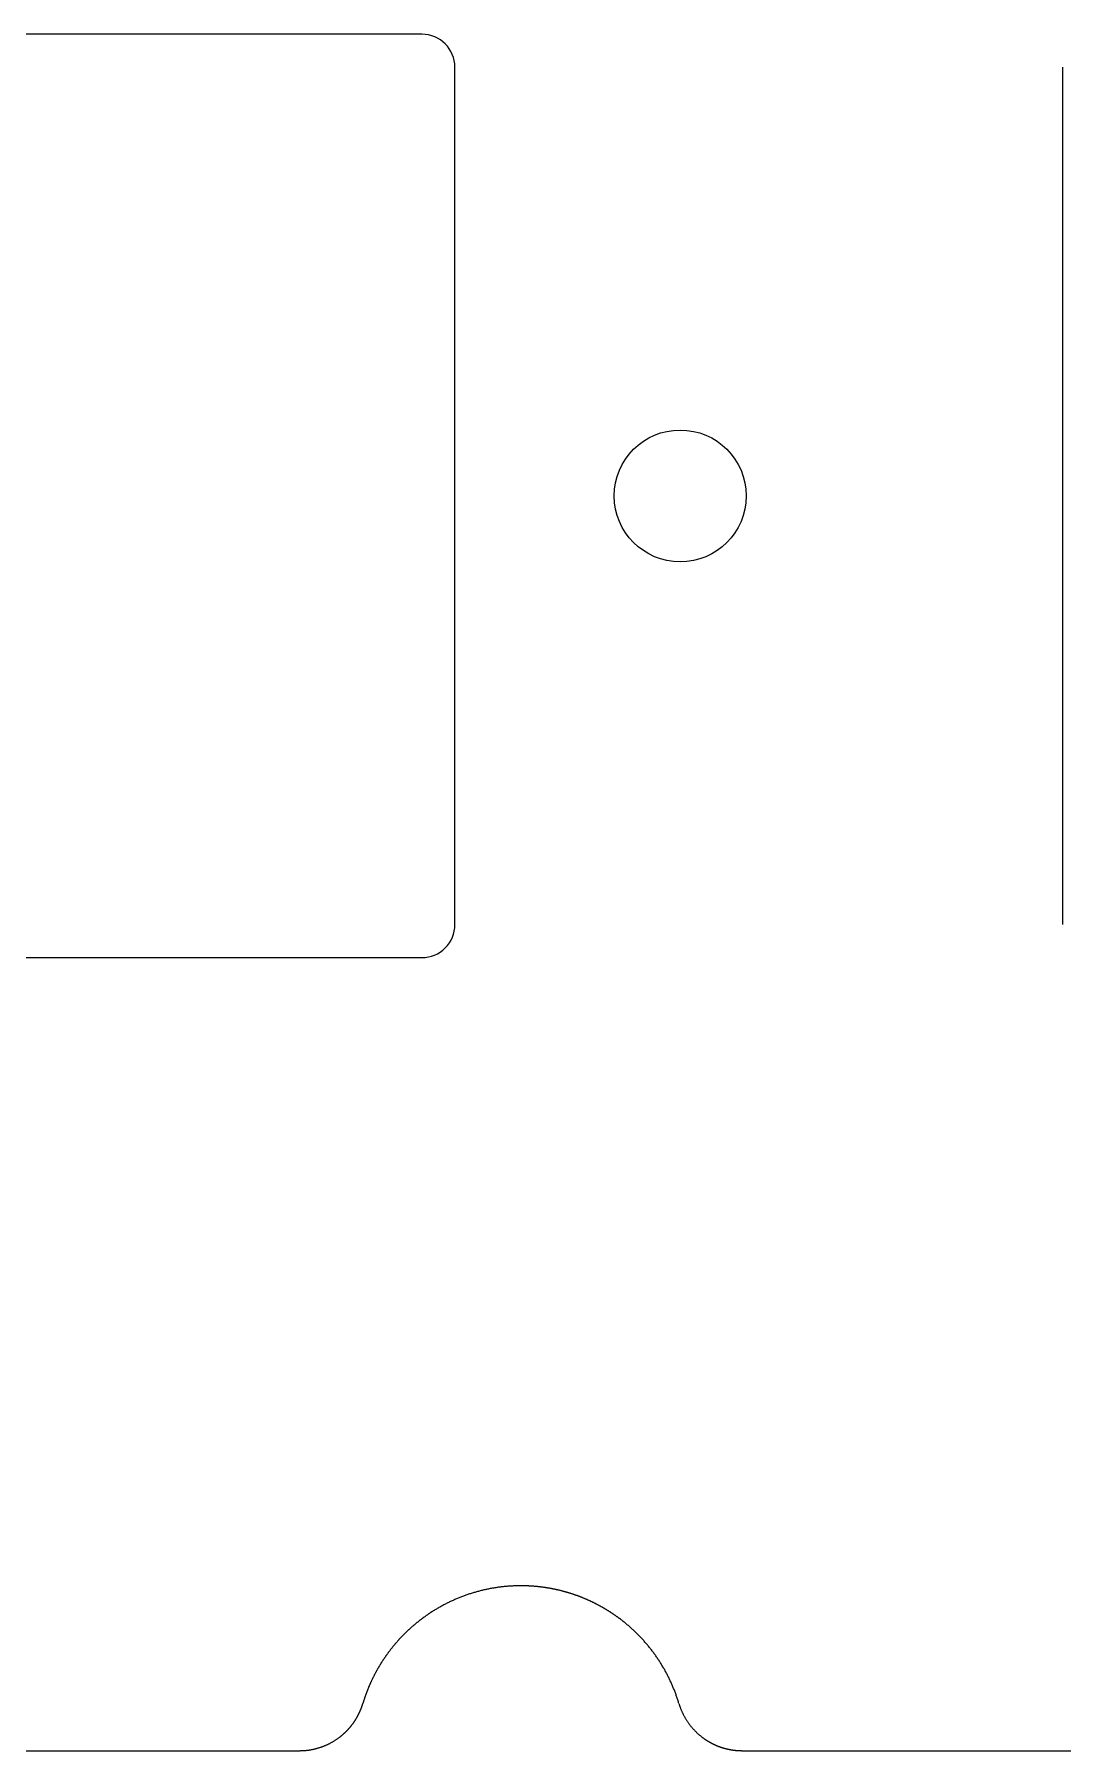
# Model space of a CAD drawing. Header units: millimetres. Extents: x -10 to 277, y -95 to 18.
# Drawn here: x 5.69 to 21.27, y -95.23 to -69.2 of the extents above; entities that cross this region are included whole.
import ezdxf

# ---------------------------------------------------------------- set-up
doc = ezdxf.new("R2010")
doc.units = ezdxf.units.MM
doc.header["$MEASUREMENT"] = 0
doc.layers.add('Edge.Cuts', color=53, linetype='CONTINUOUS')

msp = doc.modelspace()

# ---------------------------------------------------------------- linework, layer by layer
at = {"layer": 'Edge.Cuts', "linetype": 'Continuous'}
for p, q in [((11.5625, -69.2), (-2.037499, -69.2)), ((12.0625, -82.7), (12.0625, -69.7)), ((21.275, -69.7), (21.275, -82.7)), ((-2.037499, -83.2), (11.5625, -83.2)), ((12.124925, -92.9083), (12.111843, -92.913639)), ((12.138036, -92.903035), (12.124925, -92.9083)), ((12.151175, -92.897844), (12.138036, -92.903035)), ((12.164343, -92.892729), (12.151175, -92.897844)), ((12.177539, -92.887688), (12.164343, -92.892729)), ((12.190762, -92.882723), (12.177539, -92.887688)), ((12.204012, -92.877833), (12.190762, -92.882723)), ((12.217289, -92.873018), (12.204012, -92.877833)), ((12.230592, -92.868279), (12.217289, -92.873018)), ((12.243921, -92.863615), (12.230592, -92.868279)), ((12.257275, -92.859027), (12.243921, -92.863615)), ((12.270654, -92.854516), (12.257275, -92.859027)), ((12.284058, -92.85008), (12.270654, -92.854516)), ((12.297486, -92.84572), (12.284058, -92.85008)), ((12.310938, -92.841437), (12.297486, -92.84572)), ((12.324414, -92.83723), (12.310938, -92.841437)), ((12.337912, -92.8331), (12.324414, -92.83723)), ((12.351433, -92.829047), (12.337912, -92.8331)), ((12.364976, -92.82507), (12.351433, -92.829047)), ((12.378542, -92.82117), (12.364976, -92.82507)), ((12.392128, -92.817348), (12.378542, -92.82117)), ((12.405736, -92.813602), (12.392128, -92.817348)), ((12.419365, -92.809934), (12.405736, -92.813602)), ((12.433014, -92.806343), (12.419365, -92.809934)), ((12.446683, -92.802829), (12.433014, -92.806343)), ((12.460371, -92.799393), (12.446683, -92.802829)), ((12.474079, -92.796034), (12.460371, -92.799393)), ((12.487805, -92.792754), (12.474079, -92.796034)), ((12.50155, -92.789551), (12.487805, -92.792754)), ((12.515313, -92.786426), (12.50155, -92.789551)), ((12.529094, -92.783378), (12.515313, -92.786426)), ((12.542892, -92.780409), (12.529094, -92.783378)), ((12.556707, -92.777518), (12.542892, -92.780409)), ((12.570539, -92.774706), (12.556707, -92.777518)), ((12.584387, -92.771971), (12.570539, -92.774706)), ((12.598251, -92.769315), (12.584387, -92.771971)), ((12.61213, -92.766737), (12.598251, -92.769315)), ((12.626025, -92.764238), (12.61213, -92.766737)), ((12.639935, -92.761817), (12.626025, -92.764238)), ((12.653859, -92.759475), (12.639935, -92.761817)), ((12.667797, -92.757212), (12.653859, -92.759475)), ((12.681749, -92.755028), (12.667797, -92.757212)), ((12.695715, -92.752922), (12.681749, -92.755028)), ((12.709694, -92.750895), (12.695715, -92.752922)), ((12.723685, -92.748947), (12.709694, -92.750895)), ((12.737689, -92.747078), (12.723685, -92.748947)), ((12.751706, -92.745288), (12.737689, -92.747078)), ((12.765734, -92.743577), (12.751706, -92.745288)), ((12.779773, -92.741946), (12.765734, -92.743577)), ((12.793824, -92.740393), (12.779773, -92.741946)), ((12.807886, -92.73892), (12.793824, -92.740393)), ((12.821958, -92.737526), (12.807886, -92.73892)), ((12.83604, -92.736211), (12.821958, -92.737526)), ((12.850133, -92.734976), (12.83604, -92.736211)), ((12.864235, -92.73382), (12.850133, -92.734976)), ((12.878346, -92.732744), (12.864235, -92.73382)), ((12.892466, -92.731747), (12.878346, -92.732744)), ((12.906595, -92.73083), (12.892466, -92.731747)), ((12.920732, -92.729992), (12.906595, -92.73083)), ((12.934877, -92.729234), (12.920732, -92.729992)), ((12.94903, -92.728556), (12.934877, -92.729234)), ((12.963191, -92.727957), (12.94903, -92.728556)), ((12.977359, -92.727438), (12.963191, -92.727957)), ((12.991533, -92.726999), (12.977359, -92.727438)), ((13.005714, -92.726639), (12.991533, -92.726999)), ((13.019902, -92.72636), (13.005714, -92.726639)), ((13.034096, -92.72616), (13.019902, -92.72636)), ((13.048295, -92.72604), (13.034096, -92.72616)), ((13.0625, -92.726), (13.048295, -92.72604)), ((13.069065, -92.726009), (13.0625, -92.726)), ((13.076173, -92.726037), (13.069065, -92.726009)), ((13.083277, -92.726086), (13.076173, -92.726037)), ((13.090382, -92.726154), (13.083277, -92.726086)), ((13.097483, -92.726243), (13.090382, -92.726154)), ((13.104585, -92.726351), (13.097483, -92.726243)), ((13.111683, -92.726479), (13.104585, -92.726351)), ((13.118782, -92.726628), (13.111683, -92.726479)), ((13.125877, -92.726796), (13.118782, -92.726628)), ((13.132972, -92.726985), (13.125877, -92.726796)), ((13.140064, -92.727193), (13.132972, -92.726985)), ((13.147157, -92.727422), (13.140064, -92.727193)), ((13.154245, -92.72767), (13.147157, -92.727422)), ((13.161334, -92.727938), (13.154245, -92.72767)), ((13.168418, -92.728226), (13.161334, -92.727938)), ((13.175504, -92.728535), (13.168418, -92.728226)), ((13.182585, -92.728863), (13.175504, -92.728535)), ((13.189666, -92.729211), (13.182585, -92.728863)), ((13.196743, -92.729579), (13.189666, -92.729211)), ((13.203821, -92.729967), (13.196743, -92.729579)), ((13.210894, -92.730375), (13.203821, -92.729967)), ((13.217967, -92.730803), (13.210894, -92.730375)), ((13.225036, -92.73125), (13.217967, -92.730803)), ((13.232105, -92.731718), (13.225036, -92.73125)), ((13.23917, -92.732206), (13.232105, -92.731718)), ((13.246235, -92.732713), (13.23917, -92.732206)), ((13.253295, -92.733241), (13.246235, -92.732713)), ((13.260355, -92.733788), (13.253295, -92.733241)), ((13.267411, -92.734355), (13.260355, -92.733788)), ((13.274466, -92.734942), (13.267411, -92.734355)), ((13.281517, -92.735549), (13.274466, -92.734942)), ((13.288568, -92.736176), (13.281517, -92.735549)), ((13.295614, -92.736823), (13.288568, -92.736176)), ((13.302659, -92.737489), (13.295614, -92.736823)), ((13.3097, -92.738176), (13.302659, -92.737489)), ((13.316741, -92.738882), (13.3097, -92.738176)), ((13.323776, -92.739608), (13.316741, -92.738882)), ((13.330812, -92.740354), (13.323776, -92.739608)), ((13.337842, -92.74112), (13.330812, -92.740354)), ((13.344871, -92.741905), (13.337842, -92.74112)), ((13.351896, -92.742711), (13.344871, -92.741905)), ((13.35892, -92.743536), (13.351896, -92.742711)), ((13.365939, -92.744381), (13.35892, -92.743536)), ((13.372957, -92.745246), (13.365939, -92.744381)), ((13.37997, -92.746131), (13.372957, -92.745246)), ((13.386982, -92.747035), (13.37997, -92.746131)), ((13.393989, -92.747959), (13.386982, -92.747035)), ((13.400995, -92.748904), (13.393989, -92.747959)), ((13.407996, -92.749867), (13.400995, -92.748904)), ((13.414996, -92.750851), (13.407996, -92.749867)), ((13.42199, -92.751854), (13.414996, -92.750851)), ((13.428983, -92.752877), (13.42199, -92.751854)), ((13.435971, -92.75392), (13.428983, -92.752877)), ((13.442958, -92.754983), (13.435971, -92.75392)), ((13.449939, -92.756065), (13.442958, -92.754983)), ((13.456919, -92.757167), (13.449939, -92.756065)), ((13.463893, -92.758288), (13.456919, -92.757167)), ((13.470866, -92.75943), (13.463893, -92.758288)), ((13.477833, -92.760591), (13.470866, -92.75943)), ((13.484798, -92.761772), (13.477833, -92.760591)), ((13.491758, -92.762972), (13.484798, -92.761772)), ((13.498717, -92.764192), (13.491758, -92.762972)), ((13.505669, -92.765432), (13.498717, -92.764192)), ((13.51262, -92.766692), (13.505669, -92.765432)), ((13.519565, -92.767971), (13.51262, -92.766692)), ((13.526508, -92.769269), (13.519565, -92.767971)), ((13.533445, -92.770588), (13.526508, -92.769269)), ((13.54038, -92.771926), (13.533445, -92.770588)), ((13.547309, -92.773283), (13.54038, -92.771926)), ((13.554236, -92.774661), (13.547309, -92.773283)), ((13.561157, -92.776057), (13.554236, -92.774661)), ((13.568076, -92.777474), (13.561157, -92.776057)), ((13.574989, -92.778909), (13.568076, -92.777474)), ((13.5819, -92.780365), (13.574989, -92.778909)), ((13.588804, -92.78184), (13.5819, -92.780365)), ((13.595706, -92.783335), (13.588804, -92.78184)), ((13.602601, -92.784849), (13.595706, -92.783335)), ((13.609495, -92.786382), (13.602601, -92.784849)), ((13.616381, -92.787935), (13.609495, -92.786382)), ((13.623265, -92.789508), (13.616381, -92.787935)), ((13.630143, -92.7911), (13.623265, -92.789508)), ((13.637018, -92.792712), (13.630143, -92.7911)), ((13.643887, -92.794343), (13.637018, -92.792712)), ((13.650752, -92.795994), (13.643887, -92.794343)), ((13.657612, -92.797663), (13.650752, -92.795994)), ((13.664468, -92.799353), (13.657612, -92.797663)), ((13.671317, -92.801062), (13.664468, -92.799353)), ((13.678164, -92.80279), (13.671317, -92.801062)), ((13.685004, -92.804537), (13.678164, -92.80279)), ((13.69184, -92.806305), (13.685004, -92.804537)), ((13.69867, -92.808091), (13.69184, -92.806305)), ((13.705496, -92.809897), (13.69867, -92.808091)), ((13.712316, -92.811722), (13.705496, -92.809897)), ((13.719132, -92.813566), (13.712316, -92.811722)), ((13.725942, -92.81543), (13.719132, -92.813566)), ((13.732747, -92.817313), (13.725942, -92.81543)), ((13.739546, -92.819215), (13.732747, -92.817313)), ((13.746341, -92.821137), (13.739546, -92.819215)), ((13.753129, -92.823078), (13.746341, -92.821137)), ((13.759914, -92.825038), (13.753129, -92.823078)), ((13.766691, -92.827017), (13.759914, -92.825038)), ((13.773464, -92.829016), (13.766691, -92.827017)), ((13.78023, -92.831034), (13.773464, -92.829016)), ((13.786992, -92.833071), (13.78023, -92.831034)), ((13.793747, -92.835127), (13.786992, -92.833071)), ((13.800497, -92.837203), (13.793747, -92.835127)), ((13.80724, -92.839297), (13.800497, -92.837203)), ((13.813979, -92.841411), (13.80724, -92.839297)), ((13.820711, -92.843544), (13.813979, -92.841411)), ((13.827438, -92.845696), (13.820711, -92.843544)), ((13.834157, -92.847867), (13.827438, -92.845696)), ((13.840872, -92.850057), (13.834157, -92.847867)), ((13.84758, -92.852266), (13.840872, -92.850057)), ((13.854283, -92.854494), (13.84758, -92.852266)), ((13.860978, -92.856741), (13.854283, -92.854494)), ((13.867668, -92.859008), (13.860978, -92.856741)), ((13.874351, -92.861293), (13.867668, -92.859008)), ((13.881029, -92.863597), (13.874351, -92.861293)), ((13.887699, -92.86592), (13.881029, -92.863597)), ((13.894363, -92.868263), (13.887699, -92.86592)), ((13.90102, -92.870624), (13.894363, -92.868263)), ((13.907672, -92.873004), (13.90102, -92.870624)), ((13.914316, -92.875403), (13.907672, -92.873004)), ((13.920955, -92.877821), (13.914316, -92.875403)), ((13.927586, -92.880257), (13.920955, -92.877821)), ((13.934211, -92.882713), (13.927586, -92.880257)), ((13.940828, -92.885187), (13.934211, -92.882713)), ((13.94744, -92.88768), (13.940828, -92.885187)), ((13.954043, -92.890192), (13.94744, -92.88768)), ((13.960641, -92.892723), (13.954043, -92.890192)), ((13.96723, -92.895272), (13.960641, -92.892723)), ((13.973814, -92.89784), (13.96723, -92.895272)), ((13.980389, -92.900427), (13.973814, -92.89784)), ((13.986959, -92.903033), (13.980389, -92.900427)), ((13.99352, -92.905656), (13.986959, -92.903033)), ((14.000075, -92.9083), (13.99352, -92.905656)), ((14.006621, -92.910961), (14.000075, -92.9083)), ((14.013161, -92.913641), (14.006621, -92.910961)), ((11.640402, -93.169869), (11.628779, -93.177958)), ((11.65207, -93.161846), (11.640402, -93.169869)), ((11.663782, -93.15389), (11.65207, -93.161846)), ((11.67554, -93.145999), (11.663782, -93.15389)), ((11.687341, -93.138176), (11.67554, -93.145999)), ((11.699186, -93.13042), (11.687341, -93.138176)), ((11.711074, -93.12273), (11.699186, -93.13042)), ((11.723005, -93.115109), (11.711074, -93.12273)), ((11.734979, -93.107555), (11.723005, -93.115109)), ((11.746994, -93.10007), (11.734979, -93.107555)), ((11.759051, -93.092652), (11.746994, -93.10007)), ((11.77115, -93.085303), (11.759051, -93.092652)), ((11.783289, -93.078024), (11.77115, -93.085303)), ((11.795468, -93.070813), (11.783289, -93.078024)), ((11.807687, -93.063671), (11.795468, -93.070813)), ((11.819946, -93.056599), (11.807687, -93.063671)), ((11.832244, -93.049597), (11.819946, -93.056599)), ((11.844581, -93.042665), (11.832244, -93.049597)), ((11.856955, -93.035803), (11.844581, -93.042665)), ((11.869368, -93.029011), (11.856955, -93.035803)), ((11.881818, -93.02229), (11.869368, -93.029011)), ((11.894305, -93.015641), (11.881818, -93.02229)), ((11.906829, -93.009062), (11.894305, -93.015641)), ((11.919389, -93.002554), (11.906829, -93.009062)), ((11.931985, -92.996118), (11.919389, -93.002554)), ((11.944616, -92.989754), (11.931985, -92.996118)), ((11.957281, -92.983462), (11.944616, -92.989754)), ((11.969982, -92.977242), (11.957281, -92.983462)), ((11.982716, -92.971094), (11.969982, -92.977242)), ((11.995484, -92.965019), (11.982716, -92.971094)), ((12.008286, -92.959017), (11.995484, -92.965019)), ((12.02112, -92.953088), (12.008286, -92.959017)), ((12.033987, -92.947231), (12.02112, -92.953088)), ((12.046885, -92.941448), (12.033987, -92.947231)), ((12.059815, -92.935739), (12.046885, -92.941448)), ((12.072777, -92.930103), (12.059815, -92.935739)), ((12.085769, -92.924541), (12.072777, -92.930103)), ((12.098791, -92.919053), (12.085769, -92.924541)), ((12.111843, -92.913639), (12.098791, -92.919053)), ((14.019693, -92.91634), (14.013161, -92.913641)), ((14.026219, -92.919057), (14.019693, -92.91634)), ((14.032735, -92.921793), (14.026219, -92.919057)), ((14.039246, -92.924547), (14.032735, -92.921793)), ((14.045747, -92.92732), (14.039246, -92.924547)), ((14.052243, -92.930111), (14.045747, -92.92732)), ((14.058729, -92.932921), (14.052243, -92.930111)), ((14.065208, -92.935749), (14.058729, -92.932921)), ((14.071679, -92.938596), (14.065208, -92.935749)), ((14.078143, -92.941461), (14.071679, -92.938596)), ((14.084598, -92.944344), (14.078143, -92.941461)), ((14.091046, -92.947246), (14.084598, -92.944344)), ((14.097485, -92.950166), (14.091046, -92.947246)), ((14.103917, -92.953104), (14.097485, -92.950166)), ((14.110339, -92.956061), (14.103917, -92.953104)), ((14.116755, -92.959036), (14.110339, -92.956061)), ((14.123161, -92.962029), (14.116755, -92.959036)), ((14.12956, -92.96504), (14.123161, -92.962029)), ((14.13595, -92.96807), (14.12956, -92.96504)), ((14.142332, -92.971118), (14.13595, -92.96807)), ((14.148705, -92.974183), (14.142332, -92.971118)), ((14.15507, -92.977267), (14.148705, -92.974183)), ((14.161426, -92.980369), (14.15507, -92.977267)), ((14.167774, -92.98349), (14.161426, -92.980369)), ((14.174113, -92.986627), (14.167774, -92.98349)), ((14.180443, -92.989784), (14.174113, -92.986627)), ((14.186765, -92.992958), (14.180443, -92.989784)), ((14.193078, -92.99615), (14.186765, -92.992958)), ((14.199381, -92.99936), (14.193078, -92.99615)), ((14.205676, -93.002588), (14.199381, -92.99936)), ((14.211962, -93.005834), (14.205676, -93.002588)), ((14.218239, -93.009097), (14.211962, -93.005834)), ((14.224507, -93.012379), (14.218239, -93.009097)), ((14.230766, -93.015678), (14.224507, -93.012379)), ((14.237015, -93.018995), (14.230766, -93.015678)), ((14.243256, -93.02233), (14.237015, -93.018995)), ((14.249487, -93.025683), (14.243256, -93.02233)), ((14.255709, -93.029053), (14.249487, -93.025683)), ((14.261921, -93.032441), (14.255709, -93.029053)), ((14.268124, -93.035846), (14.261921, -93.032441)), ((14.274317, -93.039269), (14.268124, -93.035846)), ((14.280501, -93.04271), (14.274317, -93.039269)), ((14.286675, -93.046169), (14.280501, -93.04271)), ((14.29284, -93.049644), (14.286675, -93.046169)), ((14.298995, -93.053138), (14.29284, -93.049644)), ((14.30514, -93.056649), (14.298995, -93.053138)), ((14.311275, -93.060177), (14.30514, -93.056649)), ((14.317401, -93.063722), (14.311275, -93.060177)), ((14.323516, -93.067285), (14.317401, -93.063722)), ((14.329622, -93.070866), (14.323516, -93.067285)), ((14.335718, -93.074463), (14.329622, -93.070866)), ((14.341803, -93.078078), (14.335718, -93.074463)), ((14.347879, -93.08171), (14.341803, -93.078078)), ((14.353944, -93.08536), (14.347879, -93.08171)), ((14.359999, -93.089026), (14.353944, -93.08536)), ((14.366044, -93.09271), (14.359999, -93.089026)), ((14.372078, -93.096411), (14.366044, -93.09271)), ((14.378102, -93.100129), (14.372078, -93.096411)), ((14.384116, -93.103864), (14.378102, -93.100129)), ((14.390119, -93.107617), (14.384116, -93.103864)), ((14.396111, -93.111386), (14.390119, -93.107617)), ((14.402094, -93.115172), (14.396111, -93.111386)), ((14.408065, -93.118975), (14.402094, -93.115172)), ((14.414026, -93.122795), (14.408065, -93.118975)), ((14.419976, -93.126631), (14.414026, -93.122795)), ((14.425915, -93.130485), (14.419976, -93.126631)), ((14.431843, -93.134356), (14.425915, -93.130485)), ((14.437761, -93.138243), (14.431843, -93.134356)), ((14.443667, -93.142147), (14.437761, -93.138243)), ((14.449563, -93.146068), (14.443667, -93.142147)), ((14.455447, -93.150005), (14.449563, -93.146068)), ((14.461321, -93.153959), (14.455447, -93.150005)), ((14.467183, -93.15793), (14.461321, -93.153959)), ((14.473034, -93.161917), (14.467183, -93.15793)), ((14.478874, -93.165921), (14.473034, -93.161917)), ((14.484702, -93.169941), (14.478874, -93.165921)), ((14.490519, -93.173978), (14.484702, -93.169941)), ((11.323305, -93.430036), (11.318227, -93.434964)), ((11.328398, -93.425121), (11.323305, -93.430036)), ((11.333504, -93.420221), (11.328398, -93.425121)), ((11.338625, -93.415335), (11.333504, -93.420221)), ((11.343758, -93.410464), (11.338625, -93.415335)), ((11.348907, -93.405607), (11.343758, -93.410464)), ((11.354068, -93.400764), (11.348907, -93.405607)), ((11.359244, -93.395936), (11.354068, -93.400764)), ((11.364433, -93.391123), (11.359244, -93.395936)), ((11.369637, -93.386324), (11.364433, -93.391123)), ((11.374853, -93.381539), (11.369637, -93.386324)), ((11.380084, -93.37677), (11.374853, -93.381539)), ((11.385327, -93.372015), (11.380084, -93.37677)), ((11.390585, -93.367274), (11.385327, -93.372015)), ((11.395856, -93.362549), (11.390585, -93.367274)), ((11.40114, -93.357838), (11.395856, -93.362549)), ((11.406437, -93.353143), (11.40114, -93.357838)), ((11.411749, -93.348462), (11.406437, -93.353143)), ((11.417073, -93.343796), (11.411749, -93.348462)), ((11.42241, -93.339145), (11.417073, -93.343796)), ((11.427761, -93.334509), (11.42241, -93.339145)), ((11.433125, -93.329889), (11.427761, -93.334509)), ((11.438502, -93.325283), (11.433125, -93.329889)), ((11.443892, -93.320692), (11.438502, -93.325283)), ((11.449295, -93.316117), (11.443892, -93.320692)), ((11.454711, -93.311557), (11.449295, -93.316117)), ((11.46014, -93.307012), (11.454711, -93.311557)), ((11.465582, -93.302483), (11.46014, -93.307012)), ((11.471036, -93.297969), (11.465582, -93.302483)), ((11.476504, -93.29347), (11.471036, -93.297969)), ((11.481984, -93.288987), (11.476504, -93.29347)), ((11.487476, -93.284519), (11.481984, -93.288987)), ((11.492982, -93.280066), (11.487476, -93.284519)), ((11.4985, -93.27563), (11.492982, -93.280066)), ((11.50403, -93.271208), (11.4985, -93.27563)), ((11.509574, -93.266803), (11.50403, -93.271208)), ((11.515129, -93.262413), (11.509574, -93.266803)), ((11.520697, -93.258038), (11.515129, -93.262413)), ((11.526277, -93.25368), (11.520697, -93.258038)), ((11.53187, -93.249337), (11.526277, -93.25368)), ((11.537475, -93.24501), (11.53187, -93.249337)), ((11.543092, -93.240699), (11.537475, -93.24501)), ((11.548721, -93.236404), (11.543092, -93.240699)), ((11.554362, -93.232124), (11.548721, -93.236404)), ((11.560016, -93.227861), (11.554362, -93.232124)), ((11.565681, -93.223614), (11.560016, -93.227861)), ((11.571358, -93.219382), (11.565681, -93.223614)), ((11.582749, -93.210968), (11.571358, -93.219382)), ((11.594186, -93.202618), (11.582749, -93.210968)), ((11.605671, -93.194333), (11.594186, -93.202618)), ((11.617202, -93.186113), (11.605671, -93.194333)), ((11.628779, -93.177958), (11.617202, -93.186113)), ((14.496325, -93.178031), (14.490519, -93.173978)), ((14.502119, -93.182101), (14.496325, -93.178031)), ((14.507902, -93.186187), (14.502119, -93.182101)), ((14.513673, -93.190289), (14.507902, -93.186187)), ((14.519433, -93.194407), (14.513673, -93.190289)), ((14.525181, -93.198542), (14.519433, -93.194407)), ((14.530918, -93.202693), (14.525181, -93.198542)), ((14.536642, -93.206861), (14.530918, -93.202693)), ((14.542355, -93.211044), (14.536642, -93.206861)), ((14.548056, -93.215243), (14.542355, -93.211044)), ((14.553745, -93.219459), (14.548056, -93.215243)), ((14.559422, -93.223691), (14.553745, -93.219459)), ((14.57074, -93.232202), (14.559422, -93.223691)), ((14.58201, -93.240777), (14.57074, -93.232202)), ((14.593231, -93.249415), (14.58201, -93.240777)), ((14.604403, -93.258117), (14.593231, -93.249415)), ((14.615526, -93.266882), (14.604403, -93.258117)), ((14.626599, -93.275708), (14.615526, -93.266882)), ((14.637621, -93.284598), (14.626599, -93.275708)), ((14.648593, -93.293549), (14.637621, -93.284598)), ((14.659513, -93.302561), (14.648593, -93.293549)), ((14.670383, -93.311635), (14.659513, -93.302561)), ((14.6812, -93.32077), (14.670383, -93.311635)), ((14.691965, -93.329966), (14.6812, -93.32077)), ((14.702678, -93.339222), (14.691965, -93.329966)), ((14.713338, -93.348538), (14.702678, -93.339222)), ((14.723945, -93.357914), (14.713338, -93.348538)), ((14.734498, -93.367349), (14.723945, -93.357914)), ((14.744997, -93.376843), (14.734498, -93.367349)), ((14.755442, -93.386396), (14.744997, -93.376843)), ((14.765832, -93.396007), (14.755442, -93.386396)), ((14.776168, -93.405677), (14.765832, -93.396007)), ((14.786448, -93.415404), (14.776168, -93.405677)), ((14.796672, -93.425188), (14.786448, -93.415404)), ((14.80684, -93.43503), (14.796672, -93.425188)), ((11.087424, -93.693049), (11.083099, -93.698636)), ((11.091767, -93.687474), (11.087424, -93.693049)), ((11.096124, -93.681912), (11.091767, -93.687474)), ((11.100499, -93.676361), (11.096124, -93.681912)), ((11.104888, -93.670823), (11.100499, -93.676361)), ((11.109294, -93.665296), (11.104888, -93.670823)), ((11.113714, -93.659783), (11.109294, -93.665296)), ((11.118152, -93.654281), (11.113714, -93.659783)), ((11.122604, -93.648793), (11.118152, -93.654281)), ((11.127073, -93.643316), (11.122604, -93.648793)), ((11.131556, -93.637852), (11.127073, -93.643316)), ((11.136056, -93.6324), (11.131556, -93.637852)), ((11.140571, -93.626962), (11.136056, -93.6324)), ((11.145102, -93.621535), (11.140571, -93.626962)), ((11.149648, -93.616122), (11.145102, -93.621535)), ((11.15421, -93.610721), (11.149648, -93.616122)), ((11.158786, -93.605333), (11.15421, -93.610721)), ((11.163379, -93.599957), (11.158786, -93.605333)), ((11.167986, -93.594595), (11.163379, -93.599957)), ((11.17261, -93.589245), (11.167986, -93.594595)), ((11.177248, -93.583909), (11.17261, -93.589245)), ((11.181901, -93.578585), (11.177248, -93.583909)), ((11.18657, -93.573275), (11.181901, -93.578585)), ((11.191254, -93.567977), (11.18657, -93.573275)), ((11.195953, -93.562693), (11.191254, -93.567977)), ((11.200667, -93.557421), (11.195953, -93.562693)), ((11.205396, -93.552163), (11.200667, -93.557421)), ((11.21014, -93.546918), (11.205396, -93.552163)), ((11.214899, -93.541687), (11.21014, -93.546918)), ((11.219673, -93.536468), (11.214899, -93.541687)), ((11.224462, -93.531263), (11.219673, -93.536468)), ((11.229266, -93.526071), (11.224462, -93.531263)), ((11.234084, -93.520894), (11.229266, -93.526071)), ((11.238918, -93.515729), (11.234084, -93.520894)), ((11.243765, -93.510578), (11.238918, -93.515729)), ((11.248629, -93.50544), (11.243765, -93.510578)), ((11.253506, -93.500317), (11.248629, -93.50544)), ((11.258398, -93.495206), (11.253506, -93.500317)), ((11.263304, -93.49011), (11.258398, -93.495206)), ((11.268226, -93.485027), (11.263304, -93.49011)), ((11.273161, -93.479958), (11.268226, -93.485027)), ((11.278111, -93.474903), (11.273161, -93.479958)), ((11.283076, -93.469862), (11.278111, -93.474903)), ((11.288055, -93.464834), (11.283076, -93.469862)), ((11.293048, -93.459821), (11.288055, -93.464834)), ((11.298055, -93.454821), (11.293048, -93.459821)), ((11.303077, -93.449836), (11.298055, -93.454821)), ((11.308113, -93.444865), (11.303077, -93.449836)), ((11.313163, -93.439908), (11.308113, -93.444865)), ((11.318227, -93.434964), (11.313163, -93.439908)), ((14.816952, -93.444928), (14.80684, -93.43503)), ((14.827007, -93.454883), (14.816952, -93.444928)), ((14.837005, -93.464894), (14.827007, -93.454883)), ((14.846945, -93.47496), (14.837005, -93.464894)), ((14.856828, -93.485082), (14.846945, -93.47496)), ((14.866653, -93.495259), (14.856828, -93.485082)), ((14.87642, -93.505491), (14.866653, -93.495259)), ((14.886127, -93.515777), (14.87642, -93.505491)), ((14.895776, -93.526117), (14.886127, -93.515777)), ((14.905366, -93.536511), (14.895776, -93.526117)), ((14.914896, -93.546958), (14.905366, -93.536511)), ((14.924366, -93.557458), (14.914896, -93.546958)), ((14.933776, -93.56801), (14.924366, -93.557458)), ((14.943125, -93.578615), (14.933776, -93.56801)), ((14.952414, -93.589272), (14.943125, -93.578615)), ((14.961641, -93.599981), (14.952414, -93.589272)), ((14.970807, -93.610741), (14.961641, -93.599981)), ((14.979911, -93.621551), (14.970807, -93.610741)), ((14.988954, -93.632413), (14.979911, -93.621551)), ((14.997934, -93.643324), (14.988954, -93.632413)), ((15.006851, -93.654285), (14.997934, -93.643324)), ((15.015706, -93.665296), (15.006851, -93.654285)), ((15.024498, -93.676356), (15.015706, -93.665296)), ((15.033226, -93.687465), (15.024498, -93.676356)), ((15.041891, -93.698622), (15.033226, -93.687465)), ((10.91259, -93.949709), (10.908996, -93.955784)), ((10.916203, -93.943641), (10.91259, -93.949709)), ((10.919832, -93.937586), (10.916203, -93.943641)), ((10.923479, -93.931539), (10.919832, -93.937586)), ((10.927142, -93.925505), (10.923479, -93.931539)), ((10.930823, -93.919479), (10.927142, -93.925505)), ((10.934521, -93.913465), (10.930823, -93.919479)), ((10.938236, -93.90746), (10.934521, -93.913465)), ((10.941967, -93.901467), (10.938236, -93.90746)), ((10.945717, -93.895483), (10.941967, -93.901467)), ((10.949482, -93.889511), (10.945717, -93.895483)), ((10.953266, -93.883548), (10.949482, -93.889511)), ((10.957065, -93.877598), (10.953266, -93.883548)), ((10.960882, -93.871656), (10.957065, -93.877598)), ((10.964715, -93.865727), (10.960882, -93.871656)), ((10.968566, -93.859807), (10.964715, -93.865727)), ((10.972433, -93.8539), (10.968566, -93.859807)), ((10.976317, -93.848002), (10.972433, -93.8539)), ((10.980217, -93.842116), (10.976317, -93.848002)), ((10.984135, -93.83624), (10.980217, -93.842116)), ((10.988069, -93.830377), (10.984135, -93.83624)), ((10.992021, -93.824522), (10.988069, -93.830377)), ((10.995988, -93.818681), (10.992021, -93.824522)), ((10.999972, -93.812849), (10.995988, -93.818681)), ((11.003972, -93.80703), (10.999972, -93.812849)), ((11.00799, -93.801221), (11.003972, -93.80703)), ((11.012024, -93.795424), (11.00799, -93.801221)), ((11.016074, -93.789637), (11.012024, -93.795424)), ((11.020141, -93.783863), (11.016074, -93.789637)), ((11.024224, -93.778099), (11.020141, -93.783863)), ((11.028324, -93.772348), (11.024224, -93.778099)), ((11.03244, -93.766607), (11.028324, -93.772348)), ((11.036572, -93.760879), (11.03244, -93.766607)), ((11.040721, -93.755161), (11.036572, -93.760879)), ((11.044886, -93.749456), (11.040721, -93.755161)), ((11.049067, -93.743762), (11.044886, -93.749456)), ((11.053264, -93.73808), (11.049067, -93.743762)), ((11.057478, -93.732409), (11.053264, -93.73808)), ((11.061708, -93.726751), (11.057478, -93.732409)), ((11.065954, -93.721104), (11.061708, -93.726751)), ((11.070216, -93.715469), (11.065954, -93.721104)), ((11.074494, -93.709846), (11.070216, -93.715469)), ((11.078788, -93.704235), (11.074494, -93.709846)), ((11.083099, -93.698636), (11.078788, -93.704235)), ((15.050492, -93.709827), (15.041891, -93.698622)), ((15.059028, -93.721081), (15.050492, -93.709827)), ((15.067501, -93.732381), (15.059028, -93.721081)), ((15.075908, -93.743729), (15.067501, -93.732381)), ((15.084251, -93.755123), (15.075908, -93.743729)), ((15.092529, -93.766564), (15.084251, -93.755123)), ((15.100741, -93.778051), (15.092529, -93.766564)), ((15.108887, -93.789583), (15.100741, -93.778051)), ((15.116968, -93.801161), (15.108887, -93.789583)), ((15.124983, -93.812783), (15.116968, -93.801161)), ((15.132931, -93.824451), (15.124983, -93.812783)), ((15.140813, -93.836163), (15.132931, -93.824451)), ((15.148628, -93.847918), (15.140813, -93.836163)), ((15.156375, -93.859718), (15.148628, -93.847918)), ((15.164056, -93.87156), (15.156375, -93.859718)), ((15.171669, -93.883446), (15.164056, -93.87156)), ((15.179215, -93.895374), (15.171669, -93.883446)), ((15.186692, -93.907344), (15.179215, -93.895374)), ((15.194102, -93.919356), (15.186692, -93.907344)), ((15.201443, -93.93141), (15.194102, -93.919356)), ((15.208716, -93.943505), (15.201443, -93.93141)), ((15.21592, -93.955641), (15.208716, -93.943505)), ((10.776702, -94.213216), (10.773851, -94.219684)), ((10.779573, -94.206754), (10.776702, -94.213216)), ((10.782461, -94.200303), (10.779573, -94.206754)), ((10.785367, -94.193859), (10.782461, -94.200303)), ((10.788291, -94.187426), (10.785367, -94.193859)), ((10.791234, -94.180999), (10.788291, -94.187426)), ((10.794194, -94.174583), (10.791234, -94.180999)), ((10.797172, -94.168173), (10.794194, -94.174583)), ((10.800168, -94.161775), (10.797172, -94.168173)), ((10.803183, -94.155383), (10.800168, -94.161775)), ((10.806215, -94.149002), (10.803183, -94.155383)), ((10.809265, -94.142628), (10.806215, -94.149002)), ((10.812333, -94.136265), (10.809265, -94.142628)), ((10.815419, -94.129909), (10.812333, -94.136265)), ((10.818522, -94.123564), (10.815419, -94.129909)), ((10.821644, -94.117226), (10.818522, -94.123564)), ((10.824783, -94.1109), (10.821644, -94.117226)), ((10.827941, -94.10458), (10.824783, -94.1109)), ((10.831115, -94.098272), (10.827941, -94.10458)), ((10.834308, -94.09197), (10.831115, -94.098272)), ((10.837518, -94.08568), (10.834308, -94.09197)), ((10.840747, -94.079398), (10.837518, -94.08568)), ((10.843992, -94.073127), (10.840747, -94.079398)), ((10.847256, -94.066863), (10.843992, -94.073127)), ((10.850537, -94.06061), (10.847256, -94.066863)), ((10.853836, -94.054366), (10.850537, -94.06061)), ((10.857152, -94.048132), (10.853836, -94.054366)), ((10.860487, -94.041906), (10.857152, -94.048132)), ((10.863838, -94.035692), (10.860487, -94.041906)), ((10.867207, -94.029485), (10.863838, -94.035692)), ((10.870593, -94.02329), (10.867207, -94.029485)), ((10.873998, -94.017103), (10.870593, -94.02329)), ((10.877419, -94.010928), (10.873998, -94.017103)), ((10.880858, -94.00476), (10.877419, -94.010928)), ((10.884314, -93.998604), (10.880858, -94.00476)), ((10.887789, -93.992456), (10.884314, -93.998604)), ((10.891279, -93.98632), (10.887789, -93.992456)), ((10.894788, -93.980192), (10.891279, -93.98632)), ((10.898314, -93.974076), (10.894788, -93.980192)), ((10.901857, -93.967968), (10.898314, -93.974076)), ((10.905417, -93.961872), (10.901857, -93.967968)), ((10.908996, -93.955784), (10.905417, -93.961872)), ((15.223055, -93.967818), (15.21592, -93.955641)), ((15.230121, -93.980035), (15.223055, -93.967818)), ((15.237118, -93.992292), (15.230121, -93.980035)), ((15.244045, -94.004588), (15.237118, -93.992292)), ((15.250903, -94.016924), (15.244045, -94.004588)), ((15.257691, -94.029298), (15.250903, -94.016924)), ((15.264409, -94.041712), (15.257691, -94.029298)), ((15.271056, -94.054163), (15.264409, -94.041712)), ((15.277634, -94.066652), (15.271056, -94.054163)), ((15.284141, -94.07918), (15.277634, -94.066652)), ((15.290577, -94.091744), (15.284141, -94.07918)), ((15.296942, -94.104346), (15.290577, -94.091744)), ((15.303236, -94.116984), (15.296942, -94.104346)), ((15.309459, -94.129658), (15.303236, -94.116984)), ((15.31561, -94.142369), (15.309459, -94.129658)), ((15.32169, -94.155115), (15.31561, -94.142369)), ((15.327699, -94.167897), (15.32169, -94.155115)), ((15.333635, -94.180714), (15.327699, -94.167897)), ((15.3395, -94.193566), (15.333635, -94.180714)), ((15.345292, -94.206452), (15.3395, -94.193566)), ((15.351013, -94.219373), (15.345292, -94.206452)), ((10.679061, -94.47147), (10.676928, -94.478245)), ((10.681213, -94.464704), (10.679061, -94.47147)), ((10.683383, -94.457944), (10.681213, -94.464704)), ((10.685572, -94.451193), (10.683383, -94.457944)), ((10.68778, -94.444447), (10.685572, -94.451193)), ((10.690006, -94.43771), (10.68778, -94.444447)), ((10.692251, -94.430979), (10.690006, -94.43771)), ((10.694515, -94.424257), (10.692251, -94.430979)), ((10.696797, -94.41754), (10.694515, -94.424257)), ((10.699098, -94.410833), (10.696797, -94.41754)), ((10.701418, -94.404131), (10.699098, -94.410833)), ((10.703755, -94.397439), (10.701418, -94.404131)), ((10.706112, -94.390752), (10.703755, -94.397439)), ((10.708487, -94.384075), (10.706112, -94.390752)), ((10.710881, -94.377404), (10.708487, -94.384075)), ((10.713293, -94.370742), (10.710881, -94.377404)), ((10.715724, -94.364086), (10.713293, -94.370742)), ((10.718173, -94.357439), (10.715724, -94.364086)), ((10.720641, -94.350799), (10.718173, -94.357439)), ((10.723127, -94.344168), (10.720641, -94.350799)), ((10.725632, -94.337542), (10.723127, -94.344168)), ((10.728155, -94.330927), (10.725632, -94.337542)), ((10.730697, -94.324318), (10.728155, -94.330927)), ((10.733256, -94.317718), (10.730697, -94.324318)), ((10.735835, -94.311125), (10.733256, -94.317718)), ((10.738431, -94.304541), (10.735835, -94.311125)), ((10.741046, -94.297963), (10.738431, -94.304541)), ((10.743679, -94.291396), (10.741046, -94.297963)), ((10.746331, -94.284835), (10.743679, -94.291396)), ((10.749001, -94.278283), (10.746331, -94.284835)), ((10.751689, -94.271738), (10.749001, -94.278283)), ((10.754395, -94.265203), (10.751689, -94.271738)), ((10.75712, -94.258675), (10.754395, -94.265203)), ((10.759863, -94.252156), (10.75712, -94.258675)), ((10.762625, -94.245644), (10.759863, -94.252156)), ((10.765403, -94.239142), (10.762625, -94.245644)), ((10.768201, -94.232647), (10.765403, -94.239142)), ((10.771017, -94.226162), (10.768201, -94.232647)), ((10.773851, -94.219684), (10.771017, -94.226162)), ((15.35666, -94.232327), (15.351013, -94.219373)), ((15.362235, -94.245315), (15.35666, -94.232327)), ((15.367738, -94.258337), (15.362235, -94.245315)), ((15.373168, -94.271391), (15.367738, -94.258337)), ((15.378524, -94.284479), (15.373168, -94.271391)), ((15.383808, -94.297598), (15.378524, -94.284479)), ((15.389018, -94.31075), (15.383808, -94.297598)), ((15.394155, -94.323934), (15.389018, -94.31075)), ((15.399219, -94.337149), (15.394155, -94.323934)), ((15.404208, -94.350396), (15.399219, -94.337149)), ((15.409125, -94.363674), (15.404208, -94.350396)), ((15.413967, -94.376982), (15.409125, -94.363674)), ((15.418735, -94.390321), (15.413967, -94.376982)), ((15.423429, -94.403691), (15.418735, -94.390321)), ((15.428049, -94.41709), (15.423429, -94.403691)), ((15.432594, -94.430519), (15.428049, -94.41709)), ((15.437066, -94.443977), (15.432594, -94.430519)), ((15.441462, -94.457464), (15.437066, -94.443977)), ((15.445784, -94.470981), (15.441462, -94.457464)), ((15.450031, -94.484525), (15.445784, -94.470981)), ((10.567236, -94.738395), (10.569515, -94.734554)), ((10.569515, -94.734554), (10.571777, -94.730705)), ((10.571777, -94.730705), (10.574021, -94.726844)), ((10.574021, -94.726844), (10.576248, -94.722974)), ((10.576248, -94.722974), (10.578458, -94.719092)), ((10.578458, -94.719092), (10.58065, -94.715203)), ((10.58065, -94.715203), (10.582825, -94.711302)), ((10.582825, -94.711302), (10.584982, -94.707393)), ((10.584982, -94.707393), (10.587123, -94.703472)), ((10.587123, -94.703472), (10.589245, -94.699543)), ((10.589245, -94.699543), (10.59135, -94.695603)), ((10.59135, -94.695603), (10.593437, -94.691656)), ((10.593437, -94.691656), (10.595507, -94.687697)), ((10.595507, -94.687697), (10.597558, -94.68373)), ((10.597558, -94.68373), (10.599593, -94.679753)), ((10.599593, -94.679753), (10.601609, -94.675768)), ((10.601609, -94.675768), (10.603608, -94.671771)), ((10.603608, -94.671771), (10.605589, -94.667768)), ((10.605589, -94.667768), (10.607552, -94.663753)), ((10.607552, -94.663753), (10.609497, -94.659732)), ((10.609497, -94.659732), (10.611424, -94.655699)), ((10.611424, -94.655699), (10.613333, -94.65166)), ((10.613333, -94.65166), (10.615225, -94.64761)), ((10.615225, -94.64761), (10.617098, -94.643553)), ((10.617098, -94.643553), (10.618954, -94.639485)), ((10.618954, -94.639485), (10.620791, -94.635411)), ((10.620791, -94.635411), (10.62261, -94.631326)), ((10.62261, -94.631326), (10.624411, -94.627234)), ((10.624411, -94.627234), (10.626194, -94.623132)), ((10.626194, -94.623132), (10.627959, -94.619024)), ((10.627959, -94.619024), (10.629706, -94.614905)), ((10.629706, -94.614905), (10.631433, -94.61078)), ((10.631433, -94.61078), (10.633144, -94.606645)), ((10.633144, -94.606645), (10.634835, -94.602504)), ((10.634835, -94.602504), (10.636509, -94.598352)), ((10.636509, -94.598352), (10.638164, -94.594194)), ((10.638164, -94.594194), (10.639801, -94.590027)), ((10.639801, -94.590027), (10.641419, -94.585853)), ((10.641419, -94.585853), (10.64302, -94.581669)), ((10.64302, -94.581669), (10.644601, -94.57748)), ((10.644601, -94.57748), (10.646164, -94.573281)), ((10.646164, -94.573281), (10.647708, -94.569076)), ((10.647708, -94.569076), (10.649235, -94.564861)), ((10.649235, -94.564861), (10.650742, -94.560641)), ((10.650742, -94.560641), (10.652232, -94.556412)), ((10.652232, -94.556412), (10.653702, -94.552176)), ((10.653702, -94.552176), (10.655154, -94.547932)), ((10.655154, -94.547932), (10.656587, -94.543682)), ((10.656587, -94.543682), (10.658002, -94.539422)), ((10.658002, -94.539422), (10.659397, -94.535157)), ((10.659397, -94.535157), (10.660775, -94.530883)), ((10.660775, -94.530883), (10.662133, -94.526604)), ((10.662133, -94.526604), (10.663473, -94.522316)), ((10.663473, -94.522316), (10.664793, -94.518022)), ((10.664793, -94.518022), (10.666096, -94.51372)), ((10.666096, -94.51372), (10.6667, -94.5117)), ((10.668584, -94.505411), (10.6667, -94.5117)), ((10.670642, -94.498608), (10.668584, -94.505411)), ((10.672719, -94.491814), (10.670642, -94.498608)), ((10.674814, -94.485024), (10.672719, -94.491814)), ((10.676928, -94.478245), (10.674814, -94.485024)), ((15.454203, -94.498099), (15.450031, -94.484525)), ((15.4583, -94.5117), (15.454203, -94.498099)), ((15.4583, -94.5117), (15.460903, -94.520294)), ((15.460903, -94.520294), (15.46358, -94.528859)), ((15.46358, -94.528859), (15.466333, -94.537396)), ((15.466333, -94.537396), (15.46916, -94.545904)), ((15.46916, -94.545904), (15.472061, -94.554382)), ((15.472061, -94.554382), (15.475037, -94.562831)), ((15.475037, -94.562831), (15.478087, -94.571249)), ((15.478087, -94.571249), (15.48121, -94.579637)), ((15.48121, -94.579637), (15.484408, -94.587993)), ((15.484408, -94.587993), (15.487678, -94.596318)), ((15.487678, -94.596318), (15.491022, -94.60461)), ((15.491022, -94.60461), (15.494439, -94.612871)), ((15.494439, -94.612871), (15.497929, -94.621098)), ((15.497929, -94.621098), (15.501492, -94.629292)), ((15.501492, -94.629292), (15.505127, -94.637452)), ((15.505127, -94.637452), (15.508834, -94.645577)), ((15.508834, -94.645577), (15.512613, -94.653668)), ((15.512613, -94.653668), (15.516463, -94.661723)), ((15.516463, -94.661723), (15.520385, -94.669742)), ((15.520385, -94.669742), (15.524379, -94.677725)), ((15.524379, -94.677725), (15.528443, -94.685672)), ((15.528443, -94.685672), (15.532578, -94.693581)), ((15.532578, -94.693581), (15.536783, -94.701452)), ((15.536783, -94.701452), (15.541059, -94.709285)), ((15.541059, -94.709285), (15.545404, -94.717079)), ((15.545404, -94.717079), (15.549819, -94.724833)), ((15.549819, -94.724833), (15.554303, -94.732548)), ((15.554303, -94.732548), (15.558856, -94.740222)), ((10.347274, -94.995307), (10.350713, -94.992439)), ((10.350713, -94.992439), (10.354139, -94.989555)), ((10.354139, -94.989555), (10.357552, -94.986657)), ((10.357552, -94.986657), (10.360952, -94.983743)), ((10.360952, -94.983743), (10.364339, -94.980814)), ((10.364339, -94.980814), (10.367713, -94.97787)), ((10.367713, -94.97787), (10.371074, -94.974911)), ((10.371074, -94.974911), (10.374421, -94.971938)), ((10.374421, -94.971938), (10.377755, -94.968949)), ((10.377755, -94.968949), (10.381075, -94.965945)), ((10.381075, -94.965945), (10.384382, -94.962927)), ((10.384382, -94.962927), (10.387675, -94.959895)), ((10.387675, -94.959895), (10.390955, -94.956847)), ((10.390955, -94.956847), (10.39422, -94.953785)), ((10.39422, -94.953785), (10.397472, -94.950709)), ((10.397472, -94.950709), (10.40071, -94.947618)), ((10.40071, -94.947618), (10.403934, -94.944513)), ((10.403934, -94.944513), (10.407144, -94.941394)), ((10.407144, -94.941394), (10.41034, -94.93826)), ((10.41034, -94.93826), (10.413522, -94.935113)), ((10.413522, -94.935113), (10.41669, -94.931951)), ((10.41669, -94.931951), (10.419843, -94.928775)), ((10.419843, -94.928775), (10.422982, -94.925585)), ((10.422982, -94.925585), (10.426106, -94.922382)), ((10.426106, -94.922382), (10.429216, -94.919164)), ((10.429216, -94.919164), (10.432311, -94.915934)), ((10.432311, -94.915934), (10.435392, -94.912689)), ((10.435392, -94.912689), (10.438458, -94.909431)), ((10.438458, -94.909431), (10.441509, -94.906159)), ((10.441509, -94.906159), (10.444546, -94.902874)), ((10.444546, -94.902874), (10.447568, -94.899575)), ((10.447568, -94.899575), (10.450574, -94.896263)), ((10.450574, -94.896263), (10.453566, -94.892937)), ((10.453566, -94.892937), (10.456542, -94.889599)), ((10.456542, -94.889599), (10.459504, -94.886248)), ((10.459504, -94.886248), (10.46245, -94.882883)), ((10.46245, -94.882883), (10.465381, -94.879505)), ((10.465381, -94.879505), (10.468297, -94.876115)), ((10.468297, -94.876115), (10.471198, -94.872712)), ((10.471198, -94.872712), (10.474082, -94.869296)), ((10.474082, -94.869296), (10.476952, -94.865867)), ((10.476952, -94.865867), (10.479806, -94.862426)), ((10.479806, -94.862426), (10.482645, -94.858972)), ((10.482645, -94.858972), (10.485467, -94.855506)), ((10.485467, -94.855506), (10.488275, -94.852026)), ((10.488275, -94.852026), (10.491066, -94.848536)), ((10.491066, -94.848536), (10.493842, -94.845032)), ((10.493842, -94.845032), (10.496601, -94.841516)), ((10.496601, -94.841516), (10.499346, -94.837988)), ((10.499346, -94.837988), (10.502073, -94.834449)), ((10.502073, -94.834449), (10.504785, -94.830896)), ((10.504785, -94.830896), (10.507481, -94.827333)), ((10.507481, -94.827333), (10.510161, -94.823756)), ((10.510161, -94.823756), (10.512824, -94.82017)), ((10.512824, -94.82017), (10.515472, -94.81657)), ((10.515472, -94.81657), (10.518102, -94.812959)), ((10.518102, -94.812959), (10.520718, -94.809336)), ((10.520718, -94.809336), (10.523315, -94.805703)), ((10.523315, -94.805703), (10.525898, -94.802056)), ((10.525898, -94.802056), (10.528463, -94.7984)), ((10.528463, -94.7984), (10.531012, -94.794731)), ((10.531012, -94.794731), (10.533544, -94.791052)), ((10.533544, -94.791052), (10.536061, -94.787361)), ((10.536061, -94.787361), (10.53856, -94.78366)), ((10.53856, -94.78366), (10.541043, -94.779946)), ((10.541043, -94.779946), (10.543508, -94.776223)), ((10.543508, -94.776223), (10.545957, -94.772488)), ((10.545957, -94.772488), (10.548389, -94.768743)), ((10.548389, -94.768743), (10.550805, -94.764986)), ((10.550805, -94.764986), (10.553203, -94.761219)), ((10.553203, -94.761219), (10.555585, -94.757441)), ((10.555585, -94.757441), (10.557949, -94.753653)), ((10.557949, -94.753653), (10.560297, -94.749854)), ((10.560297, -94.749854), (10.562627, -94.746045)), ((10.562627, -94.746045), (10.56494, -94.742225)), ((10.56494, -94.742225), (10.567236, -94.738395)), ((15.558856, -94.740222), (15.563478, -94.747856)), ((15.563478, -94.747856), (15.568168, -94.755447)), ((15.568168, -94.755447), (15.572926, -94.762997)), ((15.572926, -94.762997), (15.577752, -94.770505)), ((15.577752, -94.770505), (15.582645, -94.777969)), ((15.582645, -94.777969), (15.587605, -94.78539)), ((15.587605, -94.78539), (15.592632, -94.792766)), ((15.592632, -94.792766), (15.597725, -94.800098)), ((15.597725, -94.800098), (15.602884, -94.807385)), ((15.602884, -94.807385), (15.608109, -94.814626)), ((15.608109, -94.814626), (15.613398, -94.82182)), ((15.613398, -94.82182), (15.618753, -94.828968)), ((15.618753, -94.828968), (15.624172, -94.836068)), ((15.624172, -94.836068), (15.629654, -94.84312)), ((15.629654, -94.84312), (15.635201, -94.850124)), ((15.635201, -94.850124), (15.64081, -94.857078)), ((15.64081, -94.857078), (15.646482, -94.863983)), ((15.646482, -94.863983), (15.652217, -94.870838)), ((15.652217, -94.870838), (15.658013, -94.877642)), ((15.658013, -94.877642), (15.66387, -94.884395)), ((15.66387, -94.884395), (15.669789, -94.891096)), ((15.669789, -94.891096), (15.675768, -94.897744)), ((15.675768, -94.897744), (15.681806, -94.90434)), ((15.681806, -94.90434), (15.687905, -94.910882)), ((15.687905, -94.910882), (15.694062, -94.91737)), ((15.694062, -94.91737), (15.700277, -94.923804)), ((15.700277, -94.923804), (15.706551, -94.930182)), ((15.706551, -94.930182), (15.712882, -94.936505)), ((15.712882, -94.936505), (15.71927, -94.942771)), ((15.71927, -94.942771), (15.725714, -94.948981)), ((15.725714, -94.948981), (15.732214, -94.955134)), ((15.732214, -94.955134), (15.73877, -94.961228)), ((15.73877, -94.961228), (15.74538, -94.967265)), ((15.74538, -94.967265), (15.752044, -94.973243)), ((15.752044, -94.973243), (15.758762, -94.979161)), ((15.758762, -94.979161), (15.765534, -94.98502)), ((15.765534, -94.98502), (15.772357, -94.990818)), ((15.772357, -94.990818), (15.779233, -94.996555)), ((-7.9, -95.226), (9.7084, -95.226)), ((9.7084, -95.226), (9.71738, -95.22596)), ((9.71738, -95.22596), (9.726355, -95.22584)), ((9.726355, -95.22584), (9.735323, -95.225641)), ((9.735323, -95.225641), (9.744285, -95.225361)), ((9.744285, -95.225361), (9.75324, -95.225002)), ((9.75324, -95.225002), (9.762188, -95.224563)), ((9.762188, -95.224563), (9.771128, -95.224045)), ((9.771128, -95.224045), (9.780059, -95.223447)), ((9.780059, -95.223447), (9.788982, -95.222769)), ((9.788982, -95.222769), (9.797895, -95.222012)), ((9.797895, -95.222012), (9.806799, -95.221176)), ((9.806799, -95.221176), (9.815692, -95.220261)), ((9.815692, -95.220261), (9.824575, -95.219266)), ((9.824575, -95.219266), (9.833446, -95.218192)), ((9.833446, -95.218192), (9.842305, -95.217039)), ((9.842305, -95.217039), (9.851152, -95.215807)), ((9.851152, -95.215807), (9.859987, -95.214496)), ((9.859987, -95.214496), (9.868807, -95.213107)), ((9.868807, -95.213107), (9.877614, -95.211638)), ((9.877614, -95.211638), (9.886407, -95.210091)), ((9.886407, -95.210091), (9.895184, -95.208466)), ((9.895184, -95.208466), (9.903946, -95.206762)), ((9.903946, -95.206762), (9.912691, -95.20498)), ((9.912691, -95.20498), (9.92142, -95.203119)), ((9.92142, -95.203119), (9.930132, -95.201181)), ((9.930132, -95.201181), (9.938826, -95.199165)), ((9.938826, -95.199165), (9.947501, -95.197071)), ((9.947501, -95.197071), (9.956157, -95.194899)), ((9.956157, -95.194899), (9.964794, -95.19265)), ((9.964794, -95.19265), (9.97341, -95.190323)), ((9.97341, -95.190323), (9.982006, -95.18792)), ((9.982006, -95.18792), (9.99058, -95.185439)), ((9.99058, -95.185439), (9.999132, -95.182882)), ((9.999132, -95.182882), (10.007661, -95.180247)), ((10.007661, -95.180247), (10.016168, -95.177537)), ((10.016168, -95.177537), (10.02465, -95.17475)), ((10.02465, -95.17475), (10.033107, -95.171887)), ((10.033107, -95.171887), (10.04154, -95.168948)), ((10.04154, -95.168948), (10.049947, -95.165933)), ((10.049947, -95.165933), (10.058327, -95.162844)), ((10.058327, -95.162844), (10.06668, -95.159678)), ((10.06668, -95.159678), (10.075006, -95.156438)), ((10.075006, -95.156438), (10.083303, -95.153123)), ((10.083303, -95.153123), (10.091571, -95.149734)), ((10.091571, -95.149734), (10.099809, -95.14627)), ((10.099809, -95.14627), (10.108017, -95.142732)), ((10.108017, -95.142732), (10.116194, -95.139121)), ((10.116194, -95.139121), (10.124339, -95.135436)), ((10.124339, -95.135436), (10.132452, -95.131678)), ((10.132452, -95.131678), (10.140532, -95.127847)), ((10.140532, -95.127847), (10.148579, -95.123944)), ((10.148579, -95.123944), (10.156591, -95.119968)), ((10.156591, -95.119968), (10.164568, -95.115921)), ((10.164568, -95.115921), (10.17251, -95.111802)), ((10.17251, -95.111802), (10.180415, -95.107611)), ((10.180415, -95.107611), (10.188283, -95.10335)), ((10.188283, -95.10335), (10.196114, -95.099018)), ((10.196114, -95.099018), (10.203906, -95.094616)), ((10.203906, -95.094616), (10.21166, -95.090144)), ((10.21166, -95.090144), (10.219374, -95.085602)), ((10.219374, -95.085602), (10.227047, -95.080992)), ((10.227047, -95.080992), (10.23468, -95.076313)), ((10.23468, -95.076313), (10.242271, -95.071565)), ((10.242271, -95.071565), (10.24982, -95.066749)), ((10.24982, -95.066749), (10.257326, -95.061866)), ((10.257326, -95.061866), (10.264789, -95.056916)), ((10.264789, -95.056916), (10.272207, -95.051899)), ((10.272207, -95.051899), (10.279581, -95.046816)), ((10.279581, -95.046816), (10.286909, -95.041667)), ((10.286909, -95.041667), (10.294191, -95.036453)), ((10.294191, -95.036453), (10.301426, -95.031173)), ((10.301426, -95.031173), (10.308614, -95.02583)), ((10.308614, -95.02583), (10.31219, -95.023134)), ((10.31219, -95.023134), (10.315754, -95.020422)), ((10.315754, -95.020422), (10.319306, -95.017694)), ((10.319306, -95.017694), (10.322845, -95.01495)), ((10.322845, -95.01495), (10.326373, -95.012191)), ((10.326373, -95.012191), (10.329887, -95.009416)), ((10.329887, -95.009416), (10.33339, -95.006625)), ((10.33339, -95.006625), (10.33688, -95.003819)), ((10.33688, -95.003819), (10.340357, -95.000997)), ((10.340357, -95.000997), (10.343822, -94.998159)), ((10.343822, -94.998159), (10.347274, -94.995307)), ((15.779233, -94.996555), (15.78616, -95.002231)), ((15.78616, -95.002231), (15.793137, -95.007845)), ((15.793137, -95.007845), (15.800165, -95.013397)), ((15.800165, -95.013397), (15.807242, -95.018886)), ((15.807242, -95.018886), (15.814368, -95.024311)), ((15.814368, -95.024311), (15.821543, -95.029673)), ((15.821543, -95.029673), (15.825148, -95.03233)), ((15.825148, -95.03233), (15.828765, -95.034971)), ((15.828765, -95.034971), (15.832394, -95.037595)), ((15.832394, -95.037595), (15.836034, -95.040204)), ((15.836034, -95.040204), (15.839686, -95.042796)), ((15.839686, -95.042796), (15.84335, -95.045372)), ((15.84335, -95.045372), (15.847025, -95.047931)), ((15.847025, -95.047931), (15.850711, -95.050474)), ((15.850711, -95.050474), (15.854409, -95.053)), ((15.854409, -95.053), (15.858118, -95.05551)), ((15.858118, -95.05551), (15.861838, -95.058003)), ((15.861838, -95.058003), (15.865569, -95.06048)), ((15.865569, -95.06048), (15.869311, -95.062939)), ((15.869311, -95.062939), (15.873064, -95.065382)), ((15.873064, -95.065382), (15.876828, -95.067809)), ((15.876828, -95.067809), (15.880602, -95.070218)), ((15.880602, -95.070218), (15.884387, -95.07261)), ((15.884387, -95.07261), (15.888183, -95.074986)), ((15.888183, -95.074986), (15.891989, -95.077344)), ((15.891989, -95.077344), (15.895806, -95.079685)), ((15.895806, -95.079685), (15.899633, -95.082009)), ((15.899633, -95.082009), (15.90347, -95.084316)), ((15.90347, -95.084316), (15.907317, -95.086606)), ((15.907317, -95.086606), (15.911175, -95.088878)), ((15.911175, -95.088878), (15.915042, -95.091133)), ((15.915042, -95.091133), (15.91892, -95.093371)), ((15.91892, -95.093371), (15.922806, -95.095591)), ((15.922806, -95.095591), (15.926704, -95.097794)), ((15.926704, -95.097794), (15.93061, -95.099979)), ((15.93061, -95.099979), (15.934526, -95.102147)), ((15.934526, -95.102147), (15.938452, -95.104297)), ((15.938452, -95.104297), (15.942387, -95.10643)), ((15.942387, -95.10643), (15.946331, -95.108545)), ((15.946331, -95.108545), (15.950285, -95.110642)), ((15.950285, -95.110642), (15.954247, -95.112721)), ((15.954247, -95.112721), (15.95822, -95.114782)), ((15.95822, -95.114782), (15.9622, -95.116826)), ((15.9622, -95.116826), (15.96619, -95.118852)), ((15.96619, -95.118852), (15.970189, -95.120859)), ((15.970189, -95.120859), (15.974196, -95.122849)), ((15.974196, -95.122849), (15.978212, -95.12482)), ((15.978212, -95.12482), (15.982237, -95.126774)), ((15.982237, -95.126774), (15.98627, -95.128709)), ((15.98627, -95.128709), (15.990312, -95.130627)), ((15.990312, -95.130627), (15.994361, -95.132526)), ((15.994361, -95.132526), (15.99842, -95.134407)), ((15.99842, -95.134407), (16.002486, -95.136269)), ((16.002486, -95.136269), (16.006561, -95.138114)), ((16.006561, -95.138114), (16.010643, -95.13994)), ((16.010643, -95.13994), (16.014734, -95.141748)), ((16.014734, -95.141748), (16.018831, -95.143536)), ((16.018831, -95.143536), (16.022938, -95.145307)), ((16.022938, -95.145307), (16.027051, -95.14706)), ((16.027051, -95.14706), (16.031173, -95.148794)), ((16.031173, -95.148794), (16.035301, -95.150508)), ((16.035301, -95.150508), (16.039438, -95.152205)), ((16.039438, -95.152205), (16.043581, -95.153883)), ((16.043581, -95.153883), (16.047732, -95.155543)), ((16.047732, -95.155543), (16.051889, -95.157183)), ((16.051889, -95.157183), (16.056055, -95.158805)), ((16.056055, -95.158805), (16.060227, -95.160408)), ((16.060227, -95.160408), (16.064406, -95.161993)), ((16.064406, -95.161993), (16.068591, -95.163558)), ((16.068591, -95.163558), (16.072785, -95.165105)), ((16.072785, -95.165105), (16.076984, -95.166633)), ((16.076984, -95.166633), (16.08119, -95.168143)), ((16.08119, -95.168143), (16.085402, -95.169632)), ((16.085402, -95.169632), (16.089622, -95.171104)), ((16.089622, -95.171104), (16.093847, -95.172556)), ((16.093847, -95.172556), (16.098079, -95.173989)), ((16.098079, -95.173989), (16.102316, -95.175403)), ((16.102316, -95.175403), (16.106561, -95.176799)), ((16.106561, -95.176799), (16.11081, -95.178175)), ((16.11081, -95.178175), (16.115067, -95.179532)), ((16.115067, -95.179532), (16.119328, -95.180869)), ((16.119328, -95.180869), (16.123597, -95.182188)), ((16.123597, -95.182188), (16.12787, -95.183488)), ((16.12787, -95.183488), (16.13215, -95.184768)), ((16.13215, -95.184768), (16.136434, -95.186029)), ((16.136434, -95.186029), (16.140725, -95.187271)), ((16.140725, -95.187271), (16.14502, -95.188494)), ((16.14502, -95.188494), (16.149322, -95.189697)), ((16.149322, -95.189697), (16.153628, -95.190881)), ((16.153628, -95.190881), (16.15794, -95.192046)), ((16.15794, -95.192046), (16.162256, -95.193191)), ((16.162256, -95.193191), (16.166579, -95.194317)), ((16.166579, -95.194317), (16.170905, -95.195424)), ((16.170905, -95.195424), (16.175237, -95.196511)), ((16.175237, -95.196511), (16.179573, -95.197579)), ((16.179573, -95.197579), (16.183915, -95.198627)), ((16.183915, -95.198627), (16.18826, -95.199656)), ((16.18826, -95.199656), (16.192612, -95.200666)), ((16.192612, -95.200666), (16.196966, -95.201655)), ((16.196966, -95.201655), (16.201326, -95.202626)), ((16.201326, -95.202626), (16.205689, -95.203576)), ((16.205689, -95.203576), (16.210059, -95.204508)), ((16.210059, -95.204508), (16.21443, -95.20542)), ((16.21443, -95.20542), (16.218808, -95.206312)), ((16.218808, -95.206312), (16.223188, -95.207184)), ((16.223188, -95.207184), (16.227574, -95.208037)), ((16.227574, -95.208037), (16.231962, -95.208871)), ((16.231962, -95.208871), (16.236355, -95.209684)), ((16.236355, -95.209684), (16.240751, -95.210478)), ((16.240751, -95.210478), (16.245152, -95.211253)), ((16.245152, -95.211253), (16.249555, -95.212007)), ((16.249555, -95.212007), (16.253964, -95.212743)), ((16.253964, -95.212743), (16.258374, -95.213458)), ((16.258374, -95.213458), (16.262789, -95.214153)), ((16.262789, -95.214153), (16.267206, -95.214829)), ((16.267206, -95.214829), (16.271629, -95.215485)), ((16.271629, -95.215485), (16.276052, -95.216122)), ((16.276052, -95.216122), (16.280481, -95.216738)), ((16.280481, -95.216738), (16.284911, -95.217335)), ((16.284911, -95.217335), (16.289346, -95.217912)), ((16.289346, -95.217912), (16.293782, -95.218469)), ((16.293782, -95.218469), (16.298223, -95.219007)), ((16.298223, -95.219007), (16.302665, -95.219524)), ((16.302665, -95.219524), (16.307112, -95.220022)), ((16.307112, -95.220022), (16.311559, -95.2205)), ((16.311559, -95.2205), (16.316011, -95.220958)), ((16.316011, -95.220958), (16.320464, -95.221396)), ((16.320464, -95.221396), (16.324921, -95.221815)), ((16.324921, -95.221815), (16.329379, -95.222213)), ((16.329379, -95.222213), (16.333841, -95.222592)), ((16.333841, -95.222592), (16.338304, -95.222951)), ((16.338304, -95.222951), (16.342771, -95.223289)), ((16.342771, -95.223289), (16.347238, -95.223608)), ((16.347238, -95.223608), (16.351709, -95.223907)), ((16.351709, -95.223907), (16.356181, -95.224186)), ((16.356181, -95.224186), (16.360656, -95.224446)), ((16.360656, -95.224446), (16.365132, -95.224685)), ((16.365132, -95.224685), (16.369611, -95.224904)), ((16.369611, -95.224904), (16.37409, -95.225103)), ((16.37409, -95.225103), (16.378574, -95.225283)), ((16.378574, -95.225283), (16.383056, -95.225442)), ((16.383056, -95.225442), (16.387543, -95.225581)), ((16.387543, -95.225581), (16.392029, -95.225701)), ((16.392029, -95.225701), (16.39652, -95.2258)), ((16.39652, -95.2258), (16.401009, -95.22588)), ((16.401009, -95.22588), (16.405502, -95.225939)), ((16.405502, -95.225939), (16.409994, -95.225978)), ((16.409994, -95.225978), (16.41449, -95.225998)), ((16.41449, -95.225998), (16.4166, -95.226)), ((16.4166, -95.226), (33.125, -95.226))]:
    msp.add_line(p, q, dxfattribs=at)
at = {"layer": 'Edge.Cuts'}
msp.add_circle((15.478125, -76.2), 1, dxfattribs=at)
for centre, radius, start, end in [((11.562522, -69.700041), 0.500041, 0.0046985, 90.0025208), ((11.562522, -82.700041), 0.499978, 269.9974788, 0.0046985)]:
    msp.add_arc(centre, radius, start, end, dxfattribs=at)

doc.saveas('drawing.dxf')
